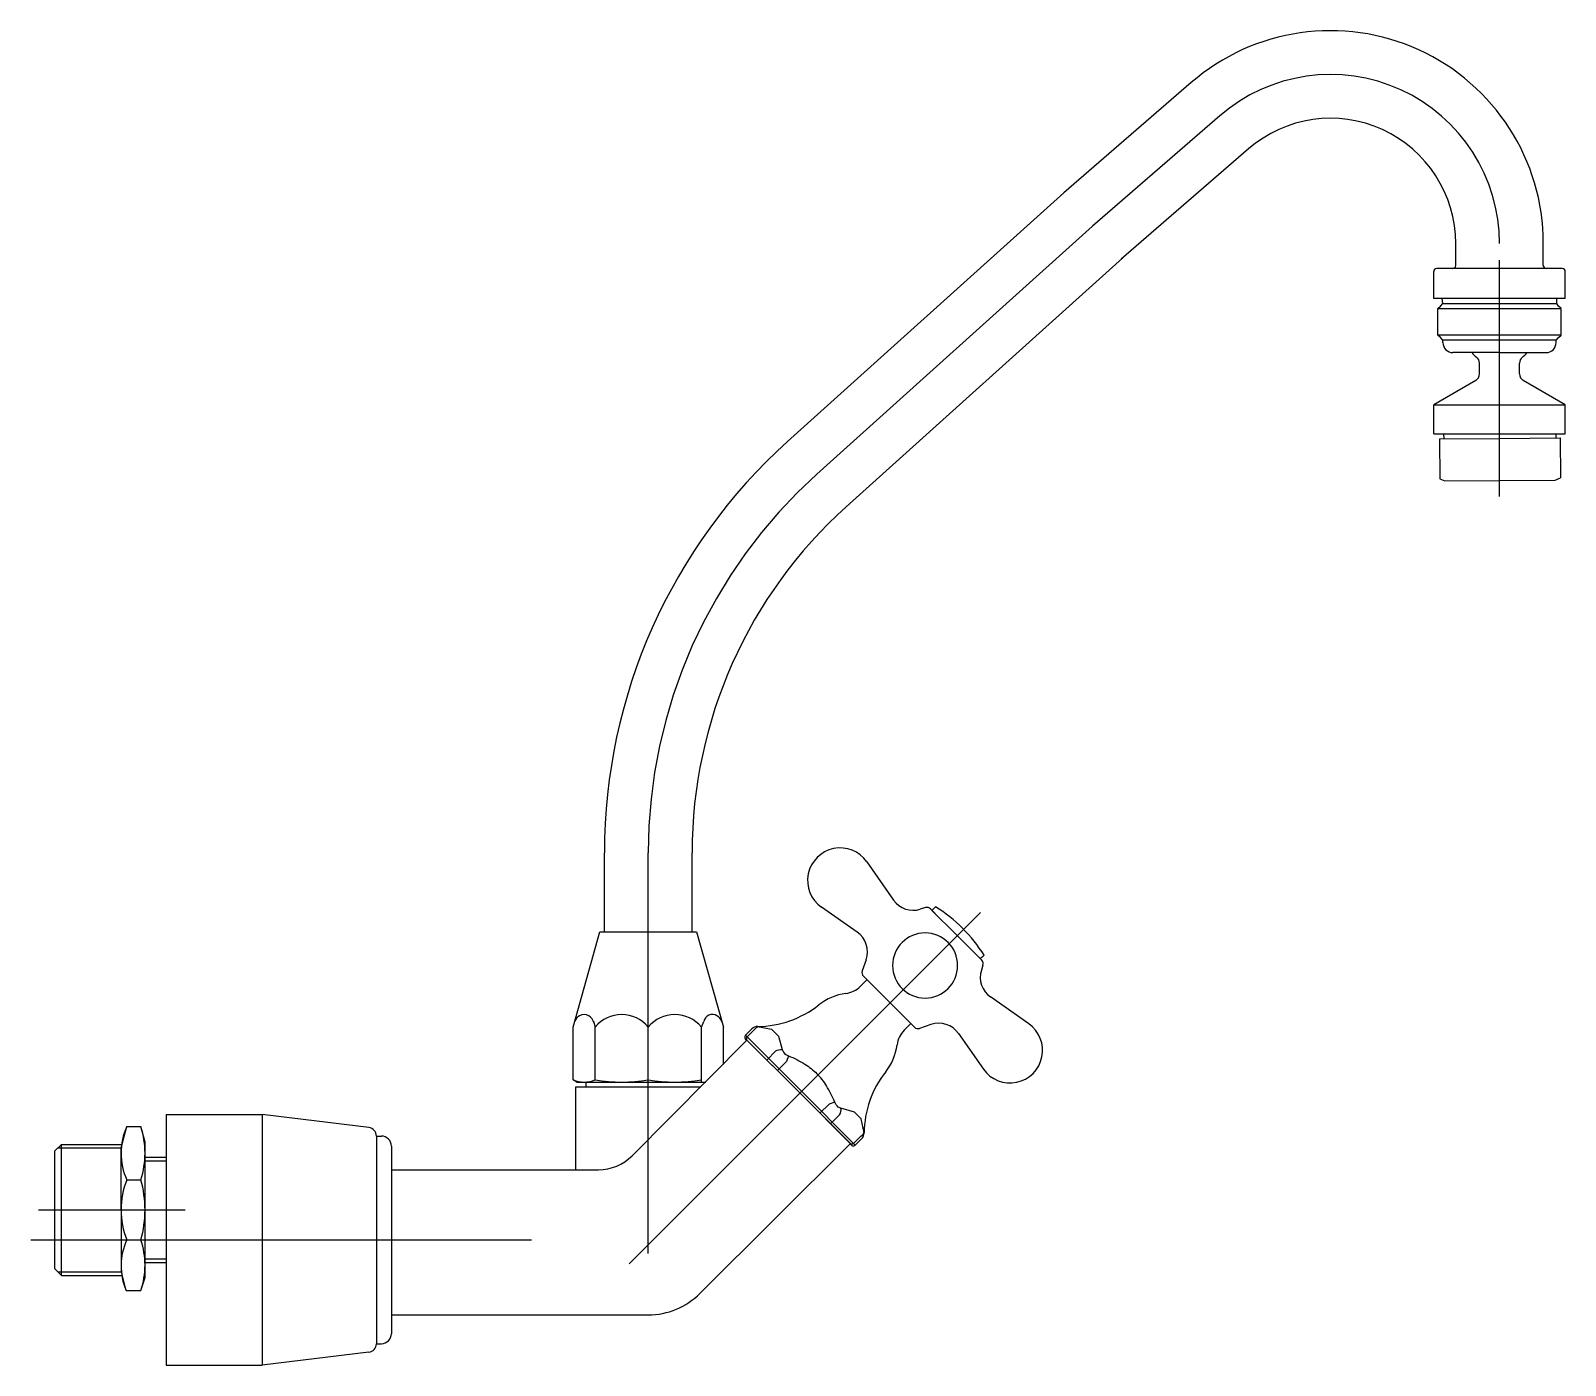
# Model space of a CAD drawing. Extents: x -0.01 to 0.296, y 2.214 to 2.48.
import ezdxf

# ---------------------------------------------------------------- set-up
doc = ezdxf.new("R2010")
doc.units = 0
doc.header["$LTSCALE"] = 0.2
doc.header["$MEASUREMENT"] = 0
doc.linetypes.add('AXES', pattern=[0.54, 0.3, -0.08, 0.08, -0.08])
doc.linetypes.add('CONTINU', pattern=[0])
doc.layers.get('0').update_dxf_attribs({"linetype": 'CONTINUOUS'})
doc.layers.add('DECA_EIXOS', color=5, linetype='AXES')

msp = doc.modelspace()

# ---------------------------------------------------------------- linework, layer by layer
at = {"linetype": 'CONTINU'}
for points in [[(0.2921, 2.43761, 0.642715), (0.22176, 2.46973)], [(0.2746, 2.43761, 0.642718), (0.23323, 2.4565)], [(0.27081, 2.43261, 0.414211), (0.27021, 2.43201)], [(0.274, 2.43261, 0.41421), (0.2746, 2.43321)], [(0.2921, 2.43321, 0.415448), (0.2927, 2.43261)], [(0.29649, 2.43201, 0.414145), (0.29589, 2.43261)], [(0.27205, 2.41781, 0.414214), (0.27405, 2.41581)], [(0.27783, 2.41581, 0.045663), (0.27877, 2.4149)], [(0.28792, 2.4149, 0.045659), (0.28887, 2.41581)], [(0.29265, 2.41581, 0.414177), (0.29465, 2.41781)], [(0.27935, 2.4137, 0.233456), (0.27877, 2.4149)], [(0.28792, 2.4149, 0.231299), (0.28735, 2.41371)], [(0.2786, 2.41026, 0.267952), (0.27935, 2.41155)], [(0.28735, 2.41155, 0.267941), (0.2881, 2.41026)], [(0.14116, 2.39803, 0.212567), (0.1046, 2.31591)], [(0.15287, 2.38503, 0.212557), (0.1221, 2.31591)], [(0.157, 2.3141, 1.191674), (0.14794, 2.30505)], [(0.16235, 2.30646, 0.325866), (0.16768, 2.30463)], [(0.16972, 2.3047, 0.27817), (0.16872, 2.30495)], [(0.18041, 2.29543, 0.115696), (0.17072, 2.30512)], [(0.15685, 2.29454, 0.333997), (0.15505, 2.30007)], [(0.16864, 2.2999, 1), (0.16864, 2.2869)], [(0.16864, 2.2869, 1), (0.16864, 2.2999)], [(0.17987, 2.29245, 0.326068), (0.1817, 2.28711)], [(0.18019, 2.29348, 0.278168), (0.17994, 2.29448)], [(0.15608, 2.2923, 0.28627), (0.15632, 2.29127)], [(0.1528, 2.2878, 0.13571), (0.1474, 2.28552)], [(0.1528, 2.2878, 0.165609), (0.15569, 2.28922)], [(0.09963, 2.28334, 0.185708), (0.09865, 2.28218)], [(0.10146, 2.28334, 0.283757), (0.09963, 2.28334)], [(0.10252, 2.28188, 0.224058), (0.10146, 2.28334)], [(0.11335, 2.28111, 0.468802), (0.10274, 2.28111)], [(0.12396, 2.28111, 0.468797), (0.11335, 2.28111)], [(0.12707, 2.28334, 0.521537), (0.12445, 2.28221)], [(0.12805, 2.28217, 0.186258), (0.12707, 2.28334)], [(0.13519, 2.28122, 0.166265), (0.1474, 2.28552)], [(0.13519, 2.28122, 0.196687), (0.13407, 2.28075)], [(0.13456, 2.28059, -0.23591), (0.13551, 2.2812)], [(0.16446, 2.28045, 0.165117), (0.16304, 2.27757)], [(0.16651, 2.28108, 0.286275), (0.16755, 2.28084)], [(0.17531, 2.27981, 0.333998), (0.16978, 2.28161)], [(0.18029, 2.2727, 1.192366), (0.18933, 2.28176)], [(0.13278, 2.27946, 0.559327), (0.13307, 2.27846)], [(0.13311, 2.27913, 0.410003), (0.13307, 2.27846)], [(0.16077, 2.27216, 0.135768), (0.16304, 2.27757)], [(0.13882, 2.27633, -0.177204), (0.14012, 2.27659)], [(0.14012, 2.27659), (0.14037, 2.27607, 0.12353), (0.14136, 2.27535)], [(0.14136, 2.27535, -0.043397), (0.14462, 2.2737)], [(0.14462, 2.2737, -0.06186), (0.14703, 2.27179)], [(0.14894, 2.26938, 0.061869), (0.14703, 2.27179)], [(0.16077, 2.27216, 0.166313), (0.15646, 2.25995)], [(0.09835, 2.27054, 0.197187), (0.10274, 2.27054)], [(0.10274, 2.27054, 0.081682), (0.11335, 2.27054)], [(0.11335, 2.27054, 0.081667), (0.12396, 2.27054)], [(0.15059, 2.26612, 0.043396), (0.14894, 2.26938)], [(0.15183, 2.26488), (0.15131, 2.26513, -0.123543), (0.15059, 2.26612)], [(0.15157, 2.26358, 0.1772), (0.15183, 2.26488)], [(0.0092, 2.26123, 0.210968), (0.0092, 2.25059)], [(0.01202, 2.25059, 0.158093), (0.01202, 2.26123)], [(0.05906, 2.25934, 0.37886), (0.05757, 2.26102)], [(0.06206, 2.25732, 0.414215), (0.06006, 2.25932)], [(0.15583, 2.25932, 0.235923), (0.15644, 2.26027)], [(0.156, 2.25883, 0.196746), (0.15646, 2.25995)], [(0.15644, 2.26027, 0.005844), (0.15646, 2.25995)], [(0.15437, 2.25787, -0.401703), (0.15371, 2.25782)], [(0.15371, 2.25782, 0.558151), (0.1547, 2.25754)], [(0.10342, 2.25261, 0.198621), (0.11013, 2.25539)], [(0.0092, 2.25059, 0.187031), (0.0092, 2.23859)], [(0.01202, 2.23859, 0.140156), (0.01202, 2.25059)], [(0.0092, 2.23859, 0.207776), (0.00906, 2.22851)], [(0.01202, 2.22851, 0.16686), (0.01202, 2.23859)], [(0.11335, 2.22361, 0.201301), (0.1237, 2.22795)], [(0.06006, 2.21786, 0.414214), (0.06206, 2.21986)], [(0.05757, 2.21616, 0.37886), (0.05906, 2.21784)]]:
    msp.add_lwpolyline(points, format="xyb", dxfattribs=at)
for points in [[(0.22176, 2.46973), (0.19632, 2.4477)], [(0.23323, 2.4565), (0.20778, 2.43447)], [(0.19632, 2.4477), (0.14116, 2.39803)], [(0.2746, 2.43321), (0.2746, 2.43761)], [(0.2921, 2.43321), (0.2921, 2.43761)], [(0.20803, 2.43469), (0.15287, 2.38503)], [(0.27021, 2.42661), (0.27021, 2.43201)], [(0.28335, 2.43261), (0.27081, 2.43261)], [(0.29589, 2.43261), (0.28335, 2.43261)], [(0.29649, 2.42661), (0.29649, 2.43201)], [(0.28335, 2.42661), (0.27021, 2.42661)], [(0.27105, 2.42461), (0.27155, 2.42511)], [(0.27105, 2.42461), (0.29565, 2.42461)], [(0.27105, 2.41931), (0.27105, 2.42461)], [(0.27155, 2.42511), (0.27205, 2.42561)], [(0.27205, 2.42561), (0.27189, 2.42661)], [(0.27205, 2.42561), (0.29481, 2.42561)], [(0.29649, 2.42661), (0.28335, 2.42661)], [(0.29481, 2.42561), (0.29481, 2.42661)], [(0.29515, 2.42511), (0.29481, 2.42561)], [(0.29565, 2.42461), (0.29515, 2.42511)], [(0.29565, 2.41931), (0.29565, 2.42461)], [(0.29565, 2.41931), (0.27105, 2.41931)], [(0.27155, 2.41881), (0.27105, 2.41931)], [(0.27205, 2.41831), (0.27155, 2.41881)], [(0.27205, 2.41781), (0.27205, 2.41831)], [(0.29465, 2.41831), (0.27205, 2.41831)], [(0.29465, 2.41831), (0.29515, 2.41881)], [(0.29465, 2.41781), (0.29465, 2.41831)], [(0.29515, 2.41881), (0.29565, 2.41931)], [(0.28335, 2.41581), (0.27405, 2.41581)], [(0.28335, 2.41581), (0.29265, 2.41581)], [(0.27935, 2.41155), (0.27935, 2.4137)], [(0.28735, 2.41155), (0.28735, 2.41371)], [(0.2786, 2.41026), (0.27021, 2.40541)], [(0.29649, 2.40541), (0.2881, 2.41026)], [(0.27021, 2.39961), (0.27021, 2.40541)], [(0.27021, 2.40541), (0.29649, 2.40541)], [(0.29649, 2.39961), (0.29649, 2.40541)], [(0.27021, 2.39961), (0.28335, 2.39961)], [(0.27135, 2.39858), (0.28335, 2.39867)], [(0.27135, 2.39858), (0.27141, 2.39059)], [(0.27219, 2.39961), (0.2722, 2.39859)], [(0.28335, 2.39961), (0.29649, 2.39961)], [(0.28335, 2.39867), (0.29545, 2.39877)], [(0.29459, 2.39961), (0.2946, 2.39876)], [(0.29545, 2.39877), (0.29551, 2.39077)], [(0.27141, 2.39059), (0.27246, 2.39019)], [(0.29446, 2.39036), (0.29551, 2.39077)], [(0.27246, 2.39019), (0.29446, 2.39036)], [(0.1046, 2.30011), (0.1046, 2.31591)], [(0.1221, 2.30011), (0.1221, 2.31591)], [(0.157, 2.3141), (0.16235, 2.30646)], [(0.15505, 2.30007), (0.14794, 2.30505)], [(0.16872, 2.30495), (0.16768, 2.30463)], [(0.17065, 2.30377), (0.16972, 2.3047)], [(0.17072, 2.30512), (0.17001, 2.30441)], [(0.17483, 2.29959), (0.17001, 2.30441)], [(0.09835, 2.28111), (0.1037, 2.30011)], [(0.1037, 2.30011), (0.123, 2.30011)], [(0.123, 2.30011), (0.12835, 2.28111)], [(0.17965, 2.29477), (0.17483, 2.29959)], [(0.15685, 2.29454), (0.15608, 2.2923)], [(0.17994, 2.29448), (0.17915, 2.29527)], [(0.18003, 2.29505), (0.17965, 2.29477)], [(0.18019, 2.29348), (0.17987, 2.29245)], [(0.18041, 2.29543), (0.18003, 2.29505)], [(0.15569, 2.28922), (0.15703, 2.29056)], [(0.16142, 2.28618), (0.15632, 2.29127)], [(0.18933, 2.28176), (0.1817, 2.28711)], [(0.16651, 2.28108), (0.16142, 2.28618)], [(0.09835, 2.27054), (0.09835, 2.28111)], [(0.10242, 2.28225), (0.10274, 2.28111)], [(0.10274, 2.27054), (0.10274, 2.28111)], [(0.12396, 2.28111), (0.12445, 2.28221)], [(0.12396, 2.27011), (0.12396, 2.28111)], [(0.12835, 2.27362), (0.12835, 2.28111)], [(0.13278, 2.27946), (0.13407, 2.28075)], [(0.13311, 2.27913), (0.13456, 2.28059)], [(0.13519, 2.28122), (0.13798, 2.28065), (0.13933, 2.27927), (0.14012, 2.27659)], [(0.16446, 2.28045), (0.1658, 2.28179)], [(0.16978, 2.28161), (0.16755, 2.28084)], [(0.13307, 2.27846), (0.11013, 2.25539)], [(0.14339, 2.26815), (0.13264, 2.27889)], [(0.13459, 2.27695), (0.13264, 2.27889)], [(0.13278, 2.27946), (0.14374, 2.2685)], [(0.14339, 2.26815), (0.13307, 2.27846)], [(0.17531, 2.27981), (0.18029, 2.2727)], [(0.13701, 2.27452), (0.13882, 2.27633)], [(0.13913, 2.2724), (0.14094, 2.27421)], [(0.14136, 2.27535), (0.14094, 2.27421)], [(0.0991, 2.27011), (0.09835, 2.27054)], [(0.09885, 2.26911), (0.09885, 2.25261)], [(0.12385, 2.26911), (0.09885, 2.26911)], [(0.0991, 2.27011), (0.12485, 2.27011)], [(0.10095, 2.26911), (0.10095, 2.27013)], [(0.15399, 2.25754), (0.14339, 2.26815)], [(0.15371, 2.25782), (0.14339, 2.26815)], [(0.1547, 2.25754), (0.14374, 2.2685)], [(0.14764, 2.26389), (0.14945, 2.2657)], [(0.15059, 2.26612), (0.14945, 2.2657)], [(0.15646, 2.25995), (0.15588, 2.26274), (0.15451, 2.26409), (0.15183, 2.26488)], [(0.01706, 2.26364), (0.03626, 2.26364)], [(0.01706, 2.26364), (0.01706, 2.21354)], [(0.05757, 2.26102), (0.03626, 2.26364)], [(0.03626, 2.26364), (0.03626, 2.21354)], [(0.14976, 2.26177), (0.15157, 2.26358)], [(0.00812, 2.25696), (0.0092, 2.26123)], [(0.0092, 2.26123), (0.01202, 2.26123)], [(0.01286, 2.25809), (0.01202, 2.26123)], [(0.05906, 2.25934), (0.06006, 2.25932)], [(0.05906, 2.25934), (0.05906, 2.21784)], [(0.15399, 2.25754), (0.15219, 2.25934)], [(0.15437, 2.25787), (0.15583, 2.25932)], [(0.1547, 2.25754), (0.156, 2.25883)], [(-0.00384, 2.25766), (-0.00514, 2.25636)], [(-0.00514, 2.23281), (-0.00514, 2.25636)], [(-0.00454, 2.25696), (0.00812, 2.25696)], [(-0.00384, 2.23151), (-0.00384, 2.25766)], [(-0.00384, 2.25766), (0.00836, 2.25766)], [(0.00813, 2.23221), (0.00812, 2.25696)], [(0.01286, 2.24459), (0.01286, 2.25809)], [(0.06206, 2.25732), (0.06206, 2.21986)], [(0.15371, 2.25782), (0.1237, 2.22795)], [(0.0128, 2.25439), (0.01706, 2.25439)], [(0.01284, 2.25509), (0.01706, 2.25509)], [(0.06206, 2.25261), (0.10342, 2.25261)], [(0.0092, 2.25059), (0.01202, 2.25059)], [(0.01286, 2.23109), (0.01286, 2.24459)], [(0.0092, 2.23859), (0.01202, 2.23859)], [(0.01281, 2.23479), (0.01706, 2.23479)], [(-0.00384, 2.23151), (-0.00514, 2.23281)], [(-0.00454, 2.23221), (0.00813, 2.23221)], [(-0.00384, 2.23151), (0.00836, 2.23151)], [(0.00906, 2.22851), (0.00813, 2.23221)], [(0.01202, 2.22851), (0.01286, 2.23109)], [(0.01285, 2.23409), (0.01706, 2.23409)], [(0.00906, 2.22851), (0.01202, 2.22851)], [(0.06206, 2.22361), (0.11335, 2.22361)], [(0.05757, 2.21616), (0.03626, 2.21354)], [(0.05906, 2.21784), (0.06006, 2.21786)], [(0.01706, 2.21354), (0.03626, 2.21354)]]:
    msp.add_lwpolyline(points, dxfattribs=at)
at = {"layer": 'DECA_EIXOS'}
for points in [[(0.28335, 2.43761, 0.642717), (0.22749, 2.46311)], [(0.14702, 2.39153, 0.212567), (0.11335, 2.31591)]]:
    msp.add_lwpolyline(points, format="xyb", dxfattribs=at)
for points in [[(0.22749, 2.46311), (0.20205, 2.44108)], [(0.20205, 2.44108), (0.14702, 2.39153)], [(0.28335, 2.38708), (0.28335, 2.43428)], [(0.11335, 2.23589), (0.11335, 2.31591)], [(0.1797, 2.30398), (0.10953, 2.23381)], [(-0.00841, 2.24459), (0.0209, 2.24459)], [(-0.00998, 2.23859), (0.11983, 2.23859)]]:
    msp.add_lwpolyline(points, dxfattribs=at)

doc.saveas('drawing.dxf')
